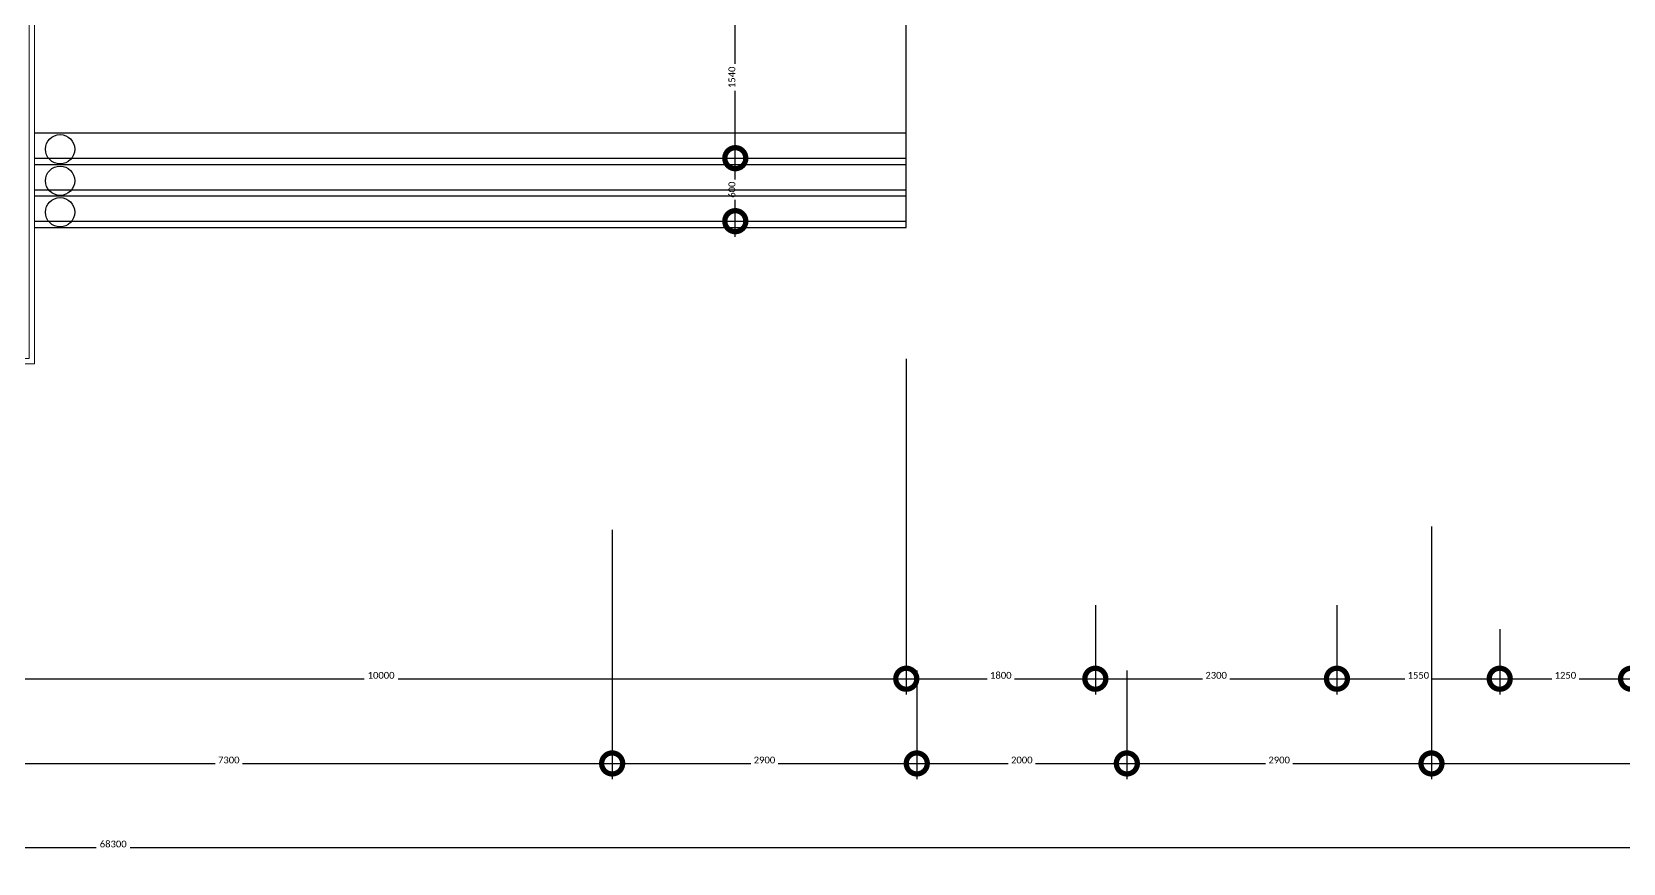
# Model space of a CAD drawing. Header units: metres. Extents: x 15.7 to 112.1, y 4.7 to 71.5.
# Drawn here: x 59.47 to 74.62, y 4.69 to 12.61 of the extents above; entities that cross this region are included whole.
import ezdxf

# ---------------------------------------------------------------- set-up
doc = ezdxf.new("R2010")
doc.units = ezdxf.units.M
doc.layers.get('0').update_dxf_attribs({"color": 3})
doc.layers.add('00', color=252, linetype='Continuous')
doc.layers.add('A-DIM', color=7, linetype='Continuous', lineweight=5)
doc.layers.add('A-FLOR-HRAL', color=1, linetype='Continuous', lineweight=9)
doc.styles.add('Calibri', font='calibri.ttf', dxfattribs={"height": 0.212639})
doc.dimstyles.new('ECG_Dimn-Detl-100', dxfattribs={"dimscale": 0.3048, "dimtxt": 0.25, "dimasz": 1.312336, "dimexe": 0.492126, "dimexo": 0.0625, "dimgap": 0, "dimtad": 1, "dimdec": 0, "dimlfac": 1000, "dimzin": 0, "dimdsep": 46, "dimtxsty": 'Calibri', "dimblk1": 'DOTSMALL', "dimblk2": 'DOTSMALL', "dimsah": 1, "dimcen": 0.09, "dimdle": 0.492126, "dimazin": 0, "dimtfac": 1, "dimtdec": 4, "dimtix": 1, "dimtmove": 0, "dimatfit": 3, "dimfxl": 0.492126, "dimfxlon": 1, "dimtvp": 1, "dimtolj": 1, "dimtzin": 0, "dimarcsym": 2})
doc.dimstyles.new('ECG_Dimn-Detl-100_2', dxfattribs={"dimscale": 0.3048, "dimtxt": 0.25, "dimasz": 1.312336, "dimexe": 0.492126, "dimexo": 0.0625, "dimgap": 0, "dimtad": 1, "dimdec": 0, "dimlfac": 1000, "dimzin": 0, "dimdsep": 46, "dimtxsty": 'Calibri', "dimblk1": 'DOTSMALL', "dimblk2": 'DOTSMALL', "dimsah": 1, "dimcen": 0.09, "dimdle": 0.492126, "dimazin": 0, "dimtfac": 1, "dimtdec": 4, "dimtix": 1, "dimtmove": 0, "dimatfit": 3, "dimfxl": 0.492126, "dimfxlon": 1, "dimtvp": 1, "dimtolj": 1, "dimtzin": 0, "dimarcsym": 2})

# ---------------------------------------------------------------- blocks, each defined once
blk = doc.blocks.new('Railing - Railing-2168873-GROUND FLOOR PLAN')
at = {"layer": 'A-FLOR-HRAL'}
for p, q in [((59.444, 13.147), (59.494, 13.147)), ((59.444, 11.048), (59.444, 13.147)), ((59.494, 11.048), (59.494, 13.147)), ((59.444, 9.498), (59.444, 11.048)), ((59.494, 9.448), (59.494, 11.048)), ((54.994, 9.498), (57.494, 9.498)), ((54.994, 9.448), (54.994, 9.498)), ((54.994, 9.448), (57.494, 9.448)), ((57.494, 9.498), (59.444, 9.498)), ((57.494, 9.448), (59.494, 9.448))]:
    blk.add_line(p, q, dxfattribs=at)
blk = doc.blocks.new('_DotSmall')
at = {"color": 0, "linetype": 'ByBlock', "const_width": 0.5}
blk.add_lwpolyline([(-0.0625, 0, 1), (0.0625, 0, 1)], format="xyb", close=True, dxfattribs=at)

msp = doc.modelspace()

# ---------------------------------------------------------------- linework, layer by layer
at = {"layer": '00'}
for p, q in [((67.7939, 11.4073), (67.7939, 12.8173)), ((59.4942, 11.6473), (67.7939, 11.6473)), ((67.7939, 11.3473), (67.7939, 11.6473)), ((59.4942, 11.4073), (67.7939, 11.4073)), ((59.4942, 11.4073), (67.7939, 11.4073)), ((59.4942, 11.3473), (67.7939, 11.3473)), ((67.7939, 11.0473), (67.7939, 11.3473)), ((59.4942, 11.1073), (67.7939, 11.1073)), ((59.4942, 11.0473), (67.7939, 11.0473)), ((67.7939, 10.7473), (67.7939, 11.0473)), ((59.4942, 10.8073), (67.7939, 10.8073)), ((59.4942, 10.7473), (67.7939, 10.7473))]:
    msp.add_line(p, q, dxfattribs=at)
for centre in [(59.7382, 11.4926), (59.7382, 11.1926), (59.7382, 10.8926)]:
    msp.add_circle(centre, 0.14, dxfattribs=at)

# ---------------------------------------------------------------- block references
msp.add_blockref('Railing - Railing-2168873-GROUND FLOOR PLAN', (0, 0), dxfattribs=at)

# ---------------------------------------------------------------- dimensions: what is measured, and where the dimension line sits
at = {"layer": 'A-DIM'}
for base, p1, p2, override in [((66.1664, 12.9473), (66.0164, 11.4073), (66.3164, 12.9473), {"dimpost": '<>', "dimfxl": 1.568949}), ((66.1664, 11.4073), (66.0164, 10.8073), (66.0164, 11.4073), {"dimpost": '<>', "dimfxl": 0.6})]:
    msp.add_linear_dim(base=base, p1=p1, p2=p2, angle=90, dimstyle='ECG_Dimn-Detl-100_2', override=override, dxfattribs=at).render()
for base, p1, p2, dimstyle, override in [((67.7939, 6.4492), (57.7939, 6.5992), (67.7939, 6.5992), 'ECG_Dimn-Detl-100_2', {"dimpost": '<>', "dimfxl": 10}), ((69.5939, 6.4492), (67.7939, 6.5992), (69.5939, 6.5992), 'ECG_Dimn-Detl-100_2', {"dimpost": '<>', "dimfxl": 1.8}), ((71.8939, 6.4492), (69.5939, 6.5992), (71.8939, 6.5992), 'ECG_Dimn-Detl-100_2', {"dimpost": '<>', "dimfxl": 2.3}), ((73.4439, 6.4492), (71.8939, 6.5992), (73.4439, 6.5992), 'ECG_Dimn-Detl-100_2', {"dimpost": '<>', "dimfxl": 1.55}), ((74.6939, 6.4492), (73.4439, 6.5992), (74.6939, 6.5992), 'ECG_Dimn-Detl-100_2', {"dimpost": '<>', "dimfxl": 1.25}), ((64.9939, 5.6424), (57.6939, 5.7924), (64.9939, 5.7924), 'ECG_Dimn-Detl-100', {"dimpost": '<>', "dimfxl": 7.3}), ((67.8939, 5.6424), (64.9939, 5.7924), (67.8939, 5.7924), 'ECG_Dimn-Detl-100', {"dimpost": '<>', "dimfxl": 2.9}), ((69.8939, 5.6424), (67.8939, 5.7924), (69.8939, 5.7924), 'ECG_Dimn-Detl-100', {"dimpost": '<>', "dimfxl": 2}), ((72.7939, 5.6424), (69.8939, 5.7924), (72.7939, 5.7924), 'ECG_Dimn-Detl-100', {"dimpost": '<>', "dimfxl": 2.9}), ((80.1939, 5.6424), (72.7939, 5.7924), (80.1939, 5.7924), 'ECG_Dimn-Detl-100', {"dimpost": '<>', "dimfxl": 7.4}), ((94.3939, 4.8424), (26.0939, 4.9924), (94.3939, 4.9924), 'ECG_Dimn-Detl-100', {"dimpost": '<>', "dimfxl": 68.3})]:
    msp.add_linear_dim(base=base, p1=p1, p2=p2, dimstyle=dimstyle, override=override, dxfattribs=at).render()

doc.saveas('drawing.dxf')
